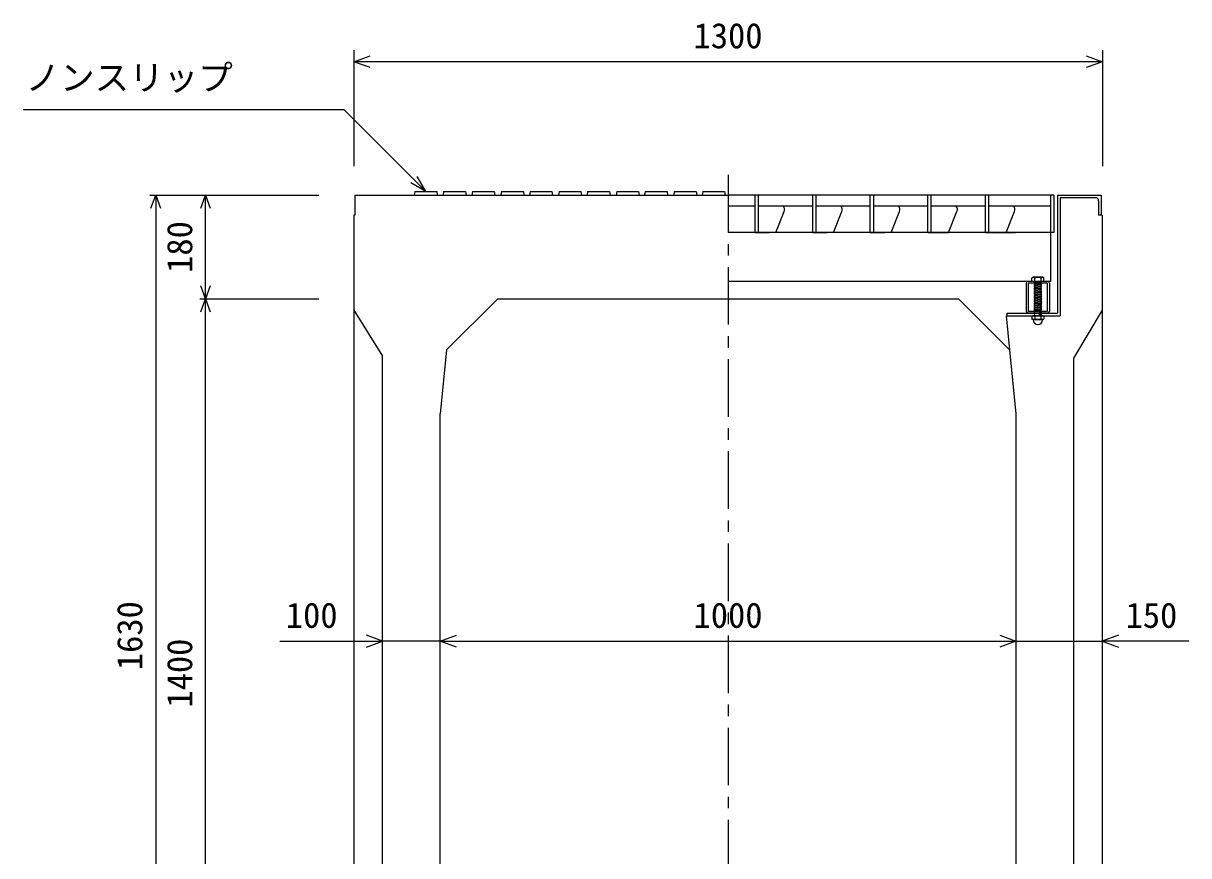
# Model space of a CAD drawing. Units: millimetres, scale not verified. Extents: x -16800 to 16800, y -5940 to 5940.
# Drawn here: x 4426 to 6450, y -1614 to -169 of the extents above; entities that cross this region are included whole.
import ezdxf
from ezdxf.enums import TextEntityAlignment as Align

# ---------------------------------------------------------------- set-up
doc = ezdxf.new("R2010")
doc.units = ezdxf.units.MM
doc.header["$LTSCALE"] = 20
doc.linetypes.add('CHAIN1', pattern=[8, 5, -1, 1, -1])
doc.linetypes.add('DOTTED', pattern=[1.75, 0.25, -1.5])
for name, color, linetype, lineweight in [('0-0_DIM', 7, 'Continuous', 25), ('0-2_HATCH', 6, 'Continuous', 25), ('0-5_OUTLINE', 3, 'Continuous', 25)]:
    doc.layers.add(name, color=color, linetype=linetype, lineweight=lineweight)
doc.styles.add('ＭＳ ゴシック', font='')
doc.styles.get('ＭＳ ゴシック').set_extended_font_data('MS Gothic')

msp = doc.modelspace()

# ---------------------------------------------------------------- linework, layer by layer
at = {"layer": '0-0_DIM'}
for p, q in [((5000.08, -215.32), (5000.08, -417.06)), ((6300.08, -215.32), (6300.08, -417.06)), ((6300.08, -235.32), (5000.08, -235.32)), ((4425.9, -318.36), (4982.79, -318.36)), ((5125, -460.58), (4982.79, -318.36)), ((5125, -460.58), (5110, -434.6)), ((5125, -460.58), (5099.02, -445.58)), ((4645.8, -467.06), (4939.13, -467.06)), ((4655.8, -467.06), (4655.8, -2097.06)), ((4742.46, -647.06), (4742.46, -467.06)), ((4732.46, -647.06), (4939.13, -647.06)), ((4742.46, -2047.06), (4742.46, -647.06)), ((4871.31, -1241.85), (5050, -1241.85)), ((5150, -1241.85), (5050, -1241.85)), ((5150, -1241.85), (6150, -1241.85)), ((6150, -1241.85), (6300, -1241.85)), ((6450, -1241.85), (6300, -1241.85))]:
    msp.add_line(p, q, dxfattribs=at)
at = {"layer": '0-0_DIM', "linetype": 'CHAIN1'}
msp.add_line((5650, -432.06), (5650, -2447.06), dxfattribs=at)
at = {"layer": '0-0_DIM'}
for points in [[(5028.3, -245.58), (5000.11, -235.32), (5028.3, -225.06)], [(6271.92, -225.06), (6300.11, -235.32), (6271.92, -245.58)], [(4647.59, -489.62), (4655.8, -467.06), (4664.01, -489.62)], [(4734.26, -489.62), (4742.46, -467.06), (4750.67, -489.62)], [(4750.67, -624.51), (4742.46, -647.06), (4734.26, -624.51)], [(4734.26, -669.62), (4742.46, -647.06), (4750.67, -669.62)], [(5021.81, -1252.11), (5050, -1241.85), (5021.81, -1231.59)], [(5178.19, -1252.11), (5150, -1241.85), (5178.19, -1231.59)], [(6121.81, -1231.59), (6150, -1241.85), (6121.81, -1252.11)], [(6328.19, -1231.59), (6300, -1241.85), (6328.19, -1252.11)]]:
    msp.add_lwpolyline(points, dxfattribs=at)
at = {"layer": '0-2_HATCH'}
for p, q in [((5106, -460.58), (5105, -467.08)), ((5156, -460.58), (5155, -467.08)), ((5206, -460.58), (5205, -467.08)), ((5256.5, -460.58), (5255.5, -467.08)), ((5306, -460.58), (5305, -467.08)), ((5356.5, -460.58), (5355.5, -467.08)), ((5406, -460.58), (5405, -467.08)), ((5456.5, -460.56), (5455.5, -467.06)), ((5506, -460.58), (5505, -467.08)), ((5556.5, -460.56), (5555.5, -467.06)), ((5606, -460.58), (5605, -467.08)), ((6216, -467.06), (5650, -467.06)), ((5697, -532.06), (5697, -467.06)), ((5703, -532.06), (5703, -467.06)), ((5797, -532.06), (5797, -467.06)), ((5803, -532.06), (5803, -467.06)), ((5897, -532.06), (5897, -467.06)), ((5903, -532.06), (5903, -467.06)), ((5997, -532.06), (5997, -467.06)), ((6003, -532.06), (6003, -467.06)), ((6097, -532.06), (6097, -467.06)), ((6103, -532.06), (6103, -467.06)), ((6210, -467.06), (6210, -617.06)), ((6216, -467.06), (6216, -532.06)), ((6222, -467.06), (6222, -672.06)), ((6226.5, -471.56), (6226.5, -676.56)), ((6288, -471.56), (6226.5, -471.56)), ((6293.5, -477.06), (6293.5, -502.06)), ((5697, -486.06), (5650, -486.06)), ((5797, -486.06), (5703, -486.06)), ((5733, -532.06), (5747.57, -495.64)), ((5897, -486.06), (5803, -486.06)), ((5833, -532.06), (5847.57, -495.64)), ((5997, -486.06), (5903, -486.06)), ((5933, -532.06), (5947.57, -495.64)), ((6097, -486.06), (6003, -486.06)), ((6210, -486.06), (6103, -486.06)), ((6133, -532.06), (6147.57, -495.64)), ((6298, -502.06), (6293.5, -502.06)), ((6216, -532.06), (5650, -532.06)), ((5697, -532.06), (5722, -532.06)), ((5797, -532.06), (5822, -532.06)), ((5897, -532.06), (5922, -532.06)), ((5997, -532.06), (6022, -532.06)), ((6097, -532.06), (6138, -532.06)), ((6103, -532.06), (6149, -532.06)), ((6210, -617.06), (5650, -617.06)), ((6168, -620.06), (6168, -669.06)), ((6205, -617.06), (6171, -617.06)), ((6179.5, -609.56), (6177.5, -611.06)), ((6177.5, -617.06), (6177.5, -611.06)), ((6198.5, -617.06), (6177.5, -617.06)), ((6177.83, -610.79), (6179.5, -609.56)), ((6196.5, -609.56), (6179.5, -609.56)), ((6181.5, -617.06), (6194.5, -617.06)), ((6181.5, -618.06), (6182.5, -617.06)), ((6182.5, -619.06), (6181.5, -618.06)), ((6181.5, -620.06), (6182.5, -619.06)), ((6182.5, -621.06), (6181.5, -620.06)), ((6181.5, -622.06), (6182.5, -621.06)), ((6194.5, -621.06), (6181.5, -622.06)), ((6182.5, -623.06), (6181.5, -622.06)), ((6181.5, -624.06), (6182.5, -623.06)), ((6194.5, -623.06), (6181.5, -624.06)), ((6182.5, -625.06), (6181.5, -624.06)), ((6181.5, -626.06), (6182.5, -625.06)), ((6194.5, -625.06), (6181.5, -626.06)), ((6182.5, -627.06), (6181.5, -626.06)), ((6181.5, -628.06), (6182.5, -627.06)), ((6194.5, -627.06), (6181.5, -628.06)), ((6182.5, -617.06), (6182.5, -611.06)), ((6193.5, -617.06), (6193.5, -611.06)), ((6193.5, -618.06), (6194.5, -617.06)), ((6194.5, -619.06), (6193.5, -618.06)), ((6193.5, -622.06), (6194.5, -621.06)), ((6194.5, -623.06), (6193.5, -622.06)), ((6193.5, -624.06), (6194.5, -623.06)), ((6194.5, -625.06), (6193.5, -624.06)), ((6193.5, -626.06), (6194.5, -625.06)), ((6194.5, -627.06), (6193.5, -626.06)), ((6198.17, -610.79), (6196.5, -609.56)), ((6198.5, -617.06), (6198.5, -611.06)), ((6208, -620.06), (6208, -669.06)), ((6182.5, -629.06), (6181.5, -628.06)), ((6194.5, -629.06), (6181.5, -630.06)), ((6181.5, -630.06), (6182.5, -629.06)), ((6194.5, -631.06), (6181.5, -632.06)), ((6182.5, -633.06), (6181.5, -632.06)), ((6194.5, -633.06), (6181.5, -634.06)), ((6181.5, -634.06), (6182.5, -633.06)), ((6182.5, -635.06), (6181.5, -634.06)), ((6194.5, -635.06), (6181.5, -636.06)), ((6181.5, -636.06), (6182.5, -635.06)), ((6182.5, -637.06), (6181.5, -636.06)), ((6194.5, -637.06), (6181.5, -638.06)), ((6181.5, -638.06), (6182.5, -637.06)), ((6182.5, -639.06), (6181.5, -638.06)), ((6194.5, -639.06), (6181.5, -640.06)), ((6181.5, -640.06), (6182.5, -639.06)), ((6182.5, -641.06), (6181.5, -640.06)), ((6194.5, -641.06), (6181.5, -642.06)), ((6181.5, -642.06), (6182.5, -641.06)), ((6182.5, -643.06), (6181.5, -642.06)), ((6194.5, -643.06), (6181.5, -644.06)), ((6181.5, -644.06), (6182.5, -643.06)), ((6182.5, -645.06), (6181.5, -644.06)), ((6194.5, -645.06), (6181.5, -646.06)), ((6181.5, -646.06), (6182.5, -645.06)), ((6182.5, -647.06), (6181.5, -646.06)), ((6194.5, -647.06), (6181.5, -648.06)), ((6181.5, -648.06), (6182.5, -647.06)), ((6193.5, -630.06), (6194.5, -629.06)), ((6194.5, -631.06), (6193.5, -630.06)), ((6193.5, -632.06), (6194.5, -631.06)), ((6194.5, -633.06), (6193.5, -632.06)), ((6193.5, -634.06), (6194.5, -633.06)), ((6193.5, -634.06), (6194.5, -635.06)), ((6193.5, -636.06), (6194.5, -635.06)), ((6193.5, -636.06), (6194.5, -637.06)), ((6193.5, -638.06), (6194.5, -637.06)), ((6193.5, -638.06), (6194.5, -639.06)), ((6193.5, -640.06), (6194.5, -639.06)), ((6193.5, -640.06), (6194.5, -641.06)), ((6193.5, -642.06), (6194.5, -641.06)), ((6193.5, -642.06), (6194.5, -643.06)), ((6193.5, -644.06), (6194.5, -643.06)), ((6193.5, -644.06), (6194.5, -645.06)), ((6193.5, -646.06), (6194.5, -645.06)), ((6193.5, -646.06), (6194.5, -647.06)), ((6193.5, -648.06), (6194.5, -647.06)), ((6182.5, -649.06), (6181.5, -648.06)), ((6194.5, -649.06), (6181.5, -650.06)), ((6181.5, -650.06), (6182.5, -649.06)), ((6182.5, -651.06), (6181.5, -650.06)), ((6194.5, -651.06), (6181.5, -652.06)), ((6181.5, -652.06), (6182.5, -651.06)), ((6182.5, -653.06), (6181.5, -652.06)), ((6194.5, -653.06), (6181.5, -654.06)), ((6181.5, -654.06), (6182.5, -653.06)), ((6182.5, -655.06), (6181.5, -654.06)), ((6194.5, -655.06), (6181.5, -656.06)), ((6181.5, -656.06), (6182.5, -655.06)), ((6182.5, -657.06), (6181.5, -656.06)), ((6194.5, -657.06), (6181.5, -658.06)), ((6181.5, -658.06), (6182.5, -657.06)), ((6182.5, -659.06), (6181.5, -658.06)), ((6194.5, -659.06), (6181.5, -660.06)), ((6181.5, -660.06), (6182.5, -659.06)), ((6182.5, -661.06), (6181.5, -660.06)), ((6194.5, -661.07), (6181.5, -662.07)), ((6181.5, -662.07), (6182.5, -661.07)), ((6182.5, -663.07), (6181.5, -662.07)), ((6194.51, -663.07), (6181.51, -664.07)), ((6181.51, -664.07), (6182.51, -663.07)), ((6182.51, -665.07), (6181.51, -664.07)), ((6194.51, -665.07), (6181.51, -666.07)), ((6181.51, -666.07), (6182.51, -665.07)), ((6182.51, -667.07), (6181.51, -666.07)), ((6194.51, -667.07), (6181.51, -668.07)), ((6181.51, -668.07), (6182.51, -667.07)), ((6193.5, -648.06), (6194.5, -649.06)), ((6193.5, -650.06), (6194.5, -649.06)), ((6193.5, -650.06), (6194.5, -651.06)), ((6193.5, -652.06), (6194.5, -651.06)), ((6193.5, -652.06), (6194.5, -653.06)), ((6193.5, -654.06), (6194.5, -653.06)), ((6193.5, -654.06), (6194.5, -655.06)), ((6193.5, -656.06), (6194.5, -655.06)), ((6193.5, -656.06), (6194.5, -657.06)), ((6193.5, -658.06), (6194.5, -657.06)), ((6193.5, -658.06), (6194.5, -659.06)), ((6193.5, -660.06), (6194.5, -659.06)), ((6193.5, -660.06), (6194.5, -661.07)), ((6193.5, -662.07), (6194.5, -661.07)), ((6193.5, -662.07), (6194.51, -663.07)), ((6193.51, -664.07), (6194.51, -663.07)), ((6193.51, -664.07), (6194.51, -665.07)), ((6193.51, -666.07), (6194.51, -665.07)), ((6193.51, -666.07), (6194.51, -667.07)), ((6193.51, -668.07), (6194.51, -667.07)), ((6132.95, -676.56), (6226.5, -676.56)), ((6132.95, -676.56), (6138.89, -735.95)), ((6205, -672.06), (6171, -672.06)), ((6178.66, -676.56), (6177.79, -677.21)), ((6177.79, -677.21), (6177.79, -682.4)), ((6179.49, -683.37), (6177.79, -682.4)), ((6197.34, -676.56), (6178.66, -676.56)), ((6179.49, -683.69), (6179.49, -683.37)), ((6196.51, -683.37), (6179.49, -683.37)), ((6196.51, -683.69), (6179.49, -683.69)), ((6182.51, -669.07), (6181.51, -668.07)), ((6181.51, -670.07), (6182.51, -669.07)), ((6182.51, -671.07), (6181.51, -670.07)), ((6181.51, -672.08), (6182.51, -671.08)), ((6182.51, -673.08), (6181.51, -672.08)), ((6181.51, -676.07), (6182.51, -675.07)), ((6182, -676.56), (6181.51, -676.07)), ((6181.52, -674.08), (6182.52, -673.08)), ((6182.52, -675.08), (6181.52, -674.08)), ((6182.9, -677.21), (6182.9, -682.4)), ((6193.1, -677.21), (6193.1, -682.4)), ((6193.51, -668.07), (6194.51, -669.07)), ((6193.51, -670.07), (6194.51, -669.07)), ((6193.51, -670.07), (6194.52, -671.08)), ((6193.51, -676.07), (6194.51, -675.07)), ((6193.51, -676.07), (6194, -676.56)), ((6193.52, -672.08), (6194.52, -671.08)), ((6193.52, -672.08), (6194.52, -673.08)), ((6193.52, -674.08), (6194.52, -673.08)), ((6193.52, -674.08), (6194.52, -675.08)), ((6196.51, -683.37), (6198.21, -682.4)), ((6196.51, -683.69), (6196.51, -683.37)), ((6197.34, -676.56), (6198.21, -677.21)), ((6198.21, -677.21), (6198.21, -682.4))]:
    msp.add_line(p, q, dxfattribs=at)
at = {"layer": '0-2_HATCH', "linetype": 'DOTTED'}
for p, q in [((6194.5, -617.06), (6181.5, -618.06)), ((6194.5, -619.06), (6181.5, -620.06)), ((6194.51, -669.07), (6181.51, -670.07)), ((6194.52, -671.08), (6181.51, -672.08)), ((6194.51, -675.07), (6181.51, -676.07)), ((6194.52, -673.08), (6181.52, -674.08)), ((6182, -676.56), (6194, -676.56))]:
    msp.add_line(p, q, dxfattribs=at)
at = {"layer": '0-2_HATCH'}
for points in [[(5106, -460.58), (5144, -460.58), (5145, -467.08)], [(5156, -460.58), (5194, -460.58), (5195, -467.08)], [(5206, -460.58), (5244, -460.58), (5245, -467.08)], [(5256.5, -460.58), (5294.5, -460.58), (5295.5, -467.08)], [(5306, -460.58), (5344, -460.58), (5345, -467.08)], [(5356.5, -460.58), (5394.5, -460.58), (5395.5, -467.08)], [(5406, -460.58), (5444, -460.58), (5445, -467.08)], [(5456.5, -460.56), (5494.5, -460.56), (5495.5, -467.06)], [(5506, -460.58), (5544, -460.58), (5545, -467.08)], [(5556.5, -460.56), (5594.5, -460.56), (5595.5, -467.06)], [(5606, -460.58), (5644, -460.58), (5645, -467.08)], [(6003, -532.06), (6033, -532.06), (6047.57, -495.64)], [(6194.5, -621.06), (6193.5, -620.06), (6194.5, -619.06)], [(6194.5, -629.06), (6193.5, -628.06), (6194.5, -627.06)], [(6181.5, -632.06), (6182.5, -631.06), (6181.5, -630.06)], [(6135, -676.56), (6135, -672.06), (6222, -672.06)]]:
    msp.add_lwpolyline(points, dxfattribs=at)
msp.add_lwpolyline([(6171.2, -620.26), (6171.2, -668.86), (6204.8, -668.86), (6204.8, -620.26)], close=True, dxfattribs=at)
for centre, radius, start, end in [((6288, -477.06), 5.5, 0, 90), ((5738.38, -491.96), 9.9, 338.19859, 36.58107), ((5838.38, -491.96), 9.9, 338.19859, 36.58107), ((5938.38, -491.96), 9.9, 338.19859, 36.58107), ((6038.38, -491.96), 9.9, 338.19859, 36.58107), ((6138.38, -491.96), 9.9, 338.19859, 36.58107), ((6171, -620.06), 3, 90, 180), ((6180, -613.69), 3.62, 46.39563, 133.60437), ((6188, -625.69), 15.62, 69.39075, 110.60925), ((6196, -613.69), 3.62, 46.39563, 133.60437), ((6205, -620.06), 3, 0, 90), ((6171, -669.06), 3, 180, 270), ((6180.35, -681.91), 5.35, 61.49832, 118.50684), ((6180.35, -677.7), 5.35, 241.49843, 298.50089), ((6188, -683.69), 8.19, 180, 359.99995), ((6188, -696.98), 20.42, 75.52621, 104.47362), ((6188, -662.63), 20.42, 255.52638, 284.47374), ((6195.65, -681.91), 5.35, 61.49231, 118.50169), ((6195.65, -677.7), 5.35, 241.49989, 298.5), ((6205, -669.06), 3, 270, 0)]:
    msp.add_arc(centre, radius, start, end, dxfattribs=at)
at = {"layer": '0-5_OUTLINE'}
for p, q in [((5002, -467.06), (5650, -467.06)), ((5002, -467.06), (5002, -502.06)), ((6222, -467.06), (6298, -467.06)), ((6298, -467.06), (6298, -502.06)), ((5000, -502.06), (5000, -2097.06)), ((5002, -502.06), (5000, -502.06)), ((6300, -502.06), (6298, -502.06)), ((6300, -502.06), (6300, -2097.06)), ((5250, -647.06), (5161.11, -735.95)), ((5000, -667.06), (5050, -747.06)), ((6300, -667.06), (6250, -750.4)), ((5050, -2097.06), (5050, -747.06)), ((5161.11, -735.95), (5150, -847.06)), ((6138.89, -735.95), (6150, -847.06)), ((6250, -750.4), (6250, -2097.06)), ((5150, -2097.06), (5150, -847.06)), ((6150, -847.06), (6150, -2097.06))]:
    msp.add_line(p, q, dxfattribs=at)
msp.add_lwpolyline([(5250, -647.06), (6050, -647.06), (6138.89, -735.95)], dxfattribs=at)

# ---------------------------------------------------------------- texts
at = {"layer": '0-0_DIM', "style": 'ＭＳ ゴシック'}
for s, p in [('1300', (5590.08, -225.32)), ('ノンスリップ', (4429.75, -298.18)), ('100', (4881.95, -1231.85)), ('1000', (5590.08, -1231.85)), ('150', (6340.43, -1231.85))]:
    msp.add_text(s, height=43.99, dxfattribs=at).set_placement(p, align=Align.BOTTOM_LEFT)
for s, p in [('180', (4732.46, -602.06)), ('1630', (4645.8, -1292.06)), ('1400', (4732.46, -1357.06))]:
    msp.add_text(s, height=43.99, rotation=90, dxfattribs=at).set_placement(p, align=Align.BOTTOM_LEFT)

doc.saveas('drawing.dxf')
